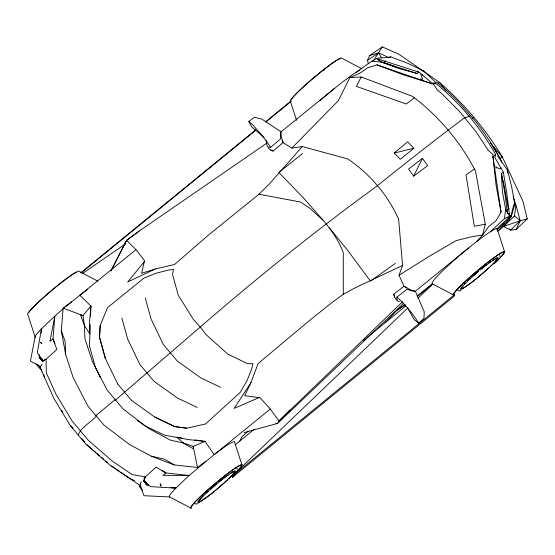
<?xml version="1.0" encoding="UTF-8"?>
<svg xmlns="http://www.w3.org/2000/svg" width="555" height="555" viewBox="0 0 555 555"><rect width="100%" height="100%" fill="white"/><g stroke="black" fill="none" stroke-linecap="round" stroke-linejoin="round"><path stroke-width="0.83" d="M244.131 432.602L277.597 423.43L278.915 421.044L270.306 409.042L260.038 397.748L244.713 395.673L250.999 382.506L258.075 363.581L309.44 320.568L331.21 303.148L343.288 294.261L343.288 252.698C337.884 238.123 328.269 225.753 317.918 214.362L303.994 198.537L279.553 173.174M415.639 291.389L411.831 290.924L406.954 289.252L396.867 297.091L397.109 300.165L397.914 301.344L399.531 301.303M161.006 486.159L160.062 483.745L161.006 484.765L161.012 485.805M237.179 469.488L237.186 468.656L236.097 467.365M499.791 256.341L499.805 255.515M90.188 324.626L89.521 346.14L95.307 367.098L100.51 377.934M90.52 316.17L90.916 306.027L79.844 295.267L65.656 306.755M131.514 400.398L154.9 417.159L174.79 426.663L186.66 428.203L205.551 423.985L240.287 392.295L247.093 380.459L251.575 369.241L252.948 363.657L247.821 363.733L227.932 354.229L206.287 334.832L200.279 327.013L193.653 319.846L178.301 295.343L172.515 274.392L173.535 269.446L168.054 270.153L156.6 273.102L143.995 278.055L107.51 307.671L100.164 325.591L99.602 337.461L105.388 358.419M39.544 354.749L39.093 357.607L42.7 361.145L46.044 359.245L56.839 349.477L53.009 338.959L54.806 316.135L64.345 307.852M100.164 325.591L99.484 337.322L105.27 358.28L117.667 383.97M205.898 461.198L197.448 467.476L174.263 464.923L151.251 456.168L129.606 444.59L103.917 425.088L87.912 406.1L73.211 377.677L65.677 354.645L61.328 330.933L63.117 308.108L82.986 315.615L90.916 306.027L89.577 322.136L89.82 333.923L84.402 325.445L80.572 314.921L82.986 315.615L84.402 325.445L84.922 338.633L92.456 361.666L107.157 390.089L123.161 409.077L148.858 428.571L170.496 440.157L183.601 443.133L193.216 446.393L205.045 441.426L214.175 454.628L189.13 475.496L175.824 488.143A42.673 3.767 -40.1 0 0 169.629 496.94L144.016 495.712L140.269 485.757L140.193 483.911L141.31 481.726M41.16 333.007L41.493 328.782L54.806 316.135L49.971 341.332L53.009 338.959L54.931 343.739M490.349 231.733L504.446 218.691L505.647 209.27L502.455 191.968L501.318 173.417L503.371 172.175L494.921 157.648L495.539 154.332C480.207 127.102 459.7 102.835 435.488 83.09L432.054 83.063L419.094 72.192L376.727 58.601L371.718 61.23L356.019 72.365M497.675 231.206L503.51 226.468L514.534 215.923L515.782 206.3L514.381 203.185M468.517 248.05L415.272 291.299L410.624 289.918L404.075 286.262L399.052 275.245L402.569 265.436L398.65 219.211C387.723 194.951 369.901 173.916 347.888 158.987L302.35 146.541L269.196 184.114L258.97 194.229L208.84 234.744L174.554 264.492L155.317 268.988L141.56 273.289L144.529 260.711L135.975 249.674L126.589 240.322L139.097 231.123L266.712 143.211M280.795 131.403L280.379 139.083L270.639 147.339L268.162 147.186L267.212 146.284L266.053 140.491L253.607 125.721L248.8 121.573L254.398 117.271L261.821 119.075L280.351 131.389M78.255 435.078C81.134 426.76 90.847 422.674 96.293 416.153M124.937 244.394L125.263 242.708M90.174 309.357L90.916 306.027M334.186 88.689L280.941 131.93L281.239 136.419L282.995 142.579L291.875 148.095L338.321 100.705L349.879 77.547L361.194 76.978L412.622 96.417C438.755 116.217 460.449 141.858 475.489 171.002L485.299 224.22L482.607 235.015L476.794 241.487M144.425 479.825L145.244 476.932L156.038 467.164L165.952 472.95L189.13 475.496L187.472 475.635M387.459 57.484L390.72 56.853L407.863 63.332L424.221 71.338L435.071 81.807L437.396 82.73L447.954 91.735L458.818 102.335L475.649 121.455L481.837 129.648L490.412 142.108L497.446 153.971L497.939 156.385L507.506 170.135L511.557 186.348L514.825 204.087L511.217 216.686L503.51 226.468L510.586 230.138L516.226 229.423L527.25 218.878L522.983 201.437L502.372 156.982C485.479 129.044 464.16 103.799 439.511 82.404L398.872 54.203L382.291 46.897L369.665 55.542L367.493 60.377L368.34 63.742M509.101 219.683L509.58 218.101M379.127 60.655L379.537 59.482L378.454 59.829M40.564 367.417L40.022 368.839L36.013 363.643M142.559 490.155L139.222 486.527L139.763 485.105M148.664 485.042L146.631 485.188L143.648 480.914L145.244 476.932L131.91 474.456L112.381 461.156L88.342 440.323L72.33 421.328L55.986 394.244L46.336 372.932L46.044 359.245L43.838 360.244M516.226 229.423L520.188 220.744L516.386 206.467L513.111 196.678M417.166 296.03L432.248 283.792L432.144 282.599L434.26 279.595A42.673 3.767 -40.1 0 1 472.721 244.672A42.673 3.767 -40.1 0 1 497.12 229.721L498.175 227.453L511.113 215.486L513.805 204.691L514.825 204.087M413.648 176.157L422.431 158.383L427.704 165.612L413.648 176.157L408.542 169.122L422.431 158.383M139.097 231.123L126.589 240.322L110.958 270.944M361.194 76.978L356.407 86.393L406.309 104.014L414.412 97.777M42.111 364.031L40.994 366.224L39.703 366.453L30.449 360.972L35.201 336.372A42.673 3.767 -40.1 0 1 41.493 328.782L37.303 352.605L43.387 361.284M111.076 270.736L126.589 240.322M239.822 441.01L241.973 436.806L248.251 431.103M289.883 410.02L278.915 421.044L402.562 301.705M349.879 77.547L359.772 73.322L367.465 67.883L376.914 64.845L430.243 83.132L431.297 83.93L433.191 83.548L437.035 89.605L442.314 94.107L460.227 112.207L476.204 132.021L488.296 150.412L493.242 154.796L492.507 156.545L493.111 157.71L501.026 212.086L496.212 220.619L488.844 226.447L482.607 235.015L471.403 236.805L456.224 240.586L428.536 256.736L399.052 275.245M382.291 46.897L373.466 60.703M250.999 382.506L234.168 408.411L259.053 397.588M139.222 486.527L140.214 485.23M143.932 478.556L145.244 476.932M144.411 261.578L127.622 282.009L155.317 268.988M498.945 230.172L504.537 223.387M492.715 157.592L495.539 154.332M385.01 322.844L396.742 310.543L404.838 304.418M169.629 496.94L190.913 508.102L191.822 507.832L191.697 507.437A32.544 2.872 -40.1 0 1 225.663 475.17A32.544 2.872 -40.1 0 1 231.817 476.474L407.8 307.99M417.79 298.417L432.782 284.049M432.248 283.792L453.532 294.962A33.578 2.962 -40.1 0 1 488.573 261.669A33.578 2.962 -40.1 0 1 494.921 263.014L494.436 263.334A32.544 2.872 -40.1 0 0 488.282 262.022A32.544 2.872 -40.1 0 0 454.316 294.289L454.434 294.691L232.309 476.162L232.483 477.328L235.604 474.338M497.12 229.721L511.217 216.686L511.113 215.486L504.446 218.691M268.336 148.053L269.633 149.434L273.15 151.036L282.995 142.579L282.106 140.068M115.135 400.315L200.279 327.013C257.416 277.569 316.281 230.11 377.442 185.717C405.885 162.705 434.773 140.255 463.952 118.194L470.758 115.648M407.321 307.678L414.439 319.944L418.609 323.031L423.964 318.445L424.235 311.75L415.577 291.812M394.189 153.062L407.654 141.823L413.905 148.268L400.266 159.306L394.189 153.062L413.905 148.268M95.911 415.591L115.156 399.579M478.132 271.777L470.363 278.589A17.649 1.561 -40.1 0 0 463.813 285.02L461.399 288.371A17.649 1.561 -40.1 0 0 463.772 287.74L470.3 283.293A17.649 1.561 -40.1 0 0 479.229 276.23L488.171 268.44A17.649 1.561 -40.1 0 0 494.727 262.009L497.134 258.658A17.649 1.561 -40.1 0 0 494.762 259.289L490.273 262.217M80.586 272.921L255.744 129.828M265.81 121.6L290.64 101.315M81.308 272.817L255.786 130.272M265.852 122.044L291.354 101.211M232.483 477.328L454.614 295.857L454.434 294.691L453.532 294.962M235.306 444.687L254.495 429.077M363.497 340.347L365.516 338.703M366.862 337.613L405.844 305.881M417.27 296.578L432.733 284M135.975 249.674L79.844 295.267A42.673 3.767 -40.1 0 1 87.295 289.696M383.026 62.861L385.697 60.696M506.465 210.643L509.136 208.479M270.306 409.042L214.175 454.628A42.673 3.767 -40.1 0 1 234.397 441.669L241.876 464.618M403.7 303.176L277.597 423.43L275.87 423.534M302.6 153.485L278.846 172.48M396.513 300.123L394.647 297.147L393.766 294.171L404.075 286.262L406.836 288.045M489.253 262.98L488.233 263.736A17.649 1.561 -40.1 0 0 486.201 265.248M63.117 308.108L71.567 301.83M370.456 281.163L395.285 263.438M474.463 169.018L466.027 174.867L474.31 226.267L485.299 224.22M82.744 273.358L125.444 243.895M367.493 60.377L378.697 52.885L388.507 57.463M396.742 310.543L405.441 304.855M438.124 83.305L439.511 82.404L446.033 90.472M472.471 118.236L473.859 117.327M501.658 162.421L500.298 158.341L502.372 156.982L490.287 142.843M500.95 168.012L499.479 168.963L495.795 166.673L496.108 168.366M419.094 72.192L417.041 73.433L398.261 68.355L381.542 62.035L376.727 58.601L378.385 58.018L389.693 57.449L390.72 56.853M343.288 294.261L356.185 287.317L402.569 265.436M433.219 83.965L435.488 83.09M503.51 226.468L520.188 220.744L527.25 218.878M508.227 213.793L509.317 213.446L507.443 213.717M369.665 55.542L378.697 52.885L381.417 57.762M460.83 290.522L458.215 290.91L457.126 289.62M198.218 503.662L195.603 504.058L194.507 502.761M291.875 148.095L302.35 146.541M202.561 441.502L205.045 441.426L194.805 439.893M189.13 475.496L162.913 475.316L165.952 472.95L161.845 470.397M174.166 487.776L175.824 488.143L150.245 486.596L143.655 480.221M371.718 61.23L381.542 62.035M170.669 487.574L175.824 488.143M205.045 441.426L188.575 439.595L164.592 435.203L144.695 425.699M186.66 428.203L174.672 426.524L154.783 417.02M181.998 437.971L176.879 437.208L183.601 443.133L193.508 448.912L193.216 446.393L197.448 467.476M258.97 194.229L300.581 202.027L309.891 208.312L322.85 220.106M151.251 456.168L164.356 459.145L174.263 464.923M422.646 70.901L424.221 71.338M430.243 83.132L402.632 74.564L376.914 64.845M380.515 61.737L417.36 73.6M420.475 74.578L422.806 75.307L421.335 76.257L422.626 78.886L422.334 79.518L420.732 78.914M384.469 62.722L395.715 66.975M270.687 150.079L273.136 151.057M134.636 480.644L129.828 478.708L110.306 465.409L86.261 444.576L70.256 425.588L53.904 398.504L39.703 366.453L37.844 364.635M220.564 387.3L200.674 377.795L177.399 361.166L163.316 344.461L151.043 318.91L145.257 297.959M197.164 407.425L177.274 397.921L154.006 381.299L139.922 364.586L127.643 339.043L121.864 318.084M361.929 68.758L341.408 57.997A33.578 2.962 -40.1 0 0 312.264 78.963A33.578 2.962 -40.1 0 0 290.445 101.482L296.585 120.331M97.791 281.107L78.789 271.138A33.578 2.962 -40.1 0 0 49.645 292.103A33.578 2.962 -40.1 0 0 27.833 314.623L35.305 337.572M111.652 465.95L114.441 467.851M115.835 468.802L119.325 471.174M120.719 472.125L130.481 478.778M42.575 359.265L39.426 357.115L42.7 361.145M137.647 420.662L143.995 425.192M131.181 479.277L140.269 485.757L141.22 487.089M264.159 137.383L251.79 126.977L248.8 121.573M514.534 215.923L520.188 220.744L510.586 230.138L509.49 228.84M86.913 444.638L92.109 449.148M93.406 450.271L96.008 452.526M97.305 453.65L99.907 455.905M101.856 457.591L103.806 459.283M105.755 460.969L107.705 462.662M396.867 297.091C405.344 304.549 412.629 313.478 418.609 323.031M417.263 71.109L418.519 72.289M143.648 480.914L147.075 484.82L145.445 481.303M117.542 383.824L131.632 400.537M70.908 425.65L73.038 428.183M81.578 438.311L84.776 442.106M329.365 227.841L347.714 250.402L369.838 280.282M266.053 140.491L270.639 147.339M492.223 145.611L500.298 158.341M61.626 410.277L62.951 412.476M505.647 209.27L509.67 216.318L506.958 194.326L503.371 172.175M507.638 217.199L507.936 217.726M39.703 366.453L41.93 371.08M61.328 330.933L65.157 341.457L65.677 354.645M497.016 228.521L504.488 251.471M393.779 294.15L394.647 297.147M501.526 175.13L503.669 183.358L508.422 209.131M43.741 374.687L44.254 377.185M501.026 212.086L496.114 185.474L493.111 157.71M501.637 173.583L505.223 195.728L507.339 212.863M507.506 170.135L507.7 172.73M190.913 508.102A33.578 2.962 -40.1 0 1 225.954 474.816A33.578 2.962 -40.1 0 1 232.309 476.162M230.325 473.346A24.538 2.164 -40.1 0 1 228.709 478.798M227.508 479.936A24.538 2.164 -40.1 0 1 202.249 500.45A24.538 2.164 -40.1 0 1 203.373 495.698M206.377 492.84A24.538 2.164 -40.1 0 1 208.215 491.154M210.636 488.983A24.538 2.164 -40.1 0 1 213.023 486.901M214.237 485.868A24.538 2.164 -40.1 0 1 216.693 483.8M219.149 481.782A24.538 2.164 -40.1 0 1 225.157 477.064M226.398 476.135A24.538 2.164 -40.1 0 1 228.133 474.872M222.34 479.353A17.649 1.561 -40.1 0 0 216.686 483.946L207.75 491.737A17.649 1.561 -40.1 0 0 201.194 498.168L198.78 501.519A17.649 1.561 -40.1 0 0 201.153 500.881L207.681 496.441A17.649 1.561 -40.1 0 0 216.61 489.378L225.552 481.58A17.649 1.561 -40.1 0 0 232.108 475.149L234.522 471.805A17.649 1.561 -40.1 0 0 232.143 472.437L225.614 476.877A17.649 1.561 -40.1 0 0 223.582 478.396M492.944 260.198A24.538 2.164 -40.1 0 1 490.689 266.261M488.941 267.892A24.538 2.164 -40.1 0 1 467.782 285.305M467.026 285.846A24.538 2.164 -40.1 0 1 462.752 285.894M464.368 284.181A24.538 2.164 -40.1 0 1 465.423 283.119M467.844 280.768A24.538 2.164 -40.1 0 1 470.203 278.575M473.255 275.842A24.538 2.164 -40.1 0 1 478.688 271.173M481.761 268.641A24.538 2.164 -40.1 0 1 486.506 264.888M489.01 262.994A24.538 2.164 -40.1 0 1 490.752 261.724M479.895 270.306A17.649 1.561 -40.1 0 1 484.959 266.206M319.874 100.809A42.673 3.767 -40.1 0 1 359.793 70.138M291.153 99.9A32.544 2.872 -40.1 0 1 314.546 77.145A32.544 2.872 -40.1 0 1 340.222 58.677M28.784 312.597A32.544 2.872 -40.1 0 1 46.904 294.587A32.544 2.872 -40.1 0 1 72.337 274.635M72.92 274.253A32.544 2.872 -40.1 0 1 76.25 272.332M314.477 77.603A24.538 2.164 -40.1 0 1 315.712 76.569M322.913 70.804A24.538 2.164 -40.1 0 1 324.182 69.833M43.103 360.583L42.936 361.014L39.426 357.115L43.103 360.583M40.39 342.386L41.764 343.406L40.39 342.386M144.224 480.547L143.759 480.623L147.075 484.82L144.224 480.547"/></g></svg>
